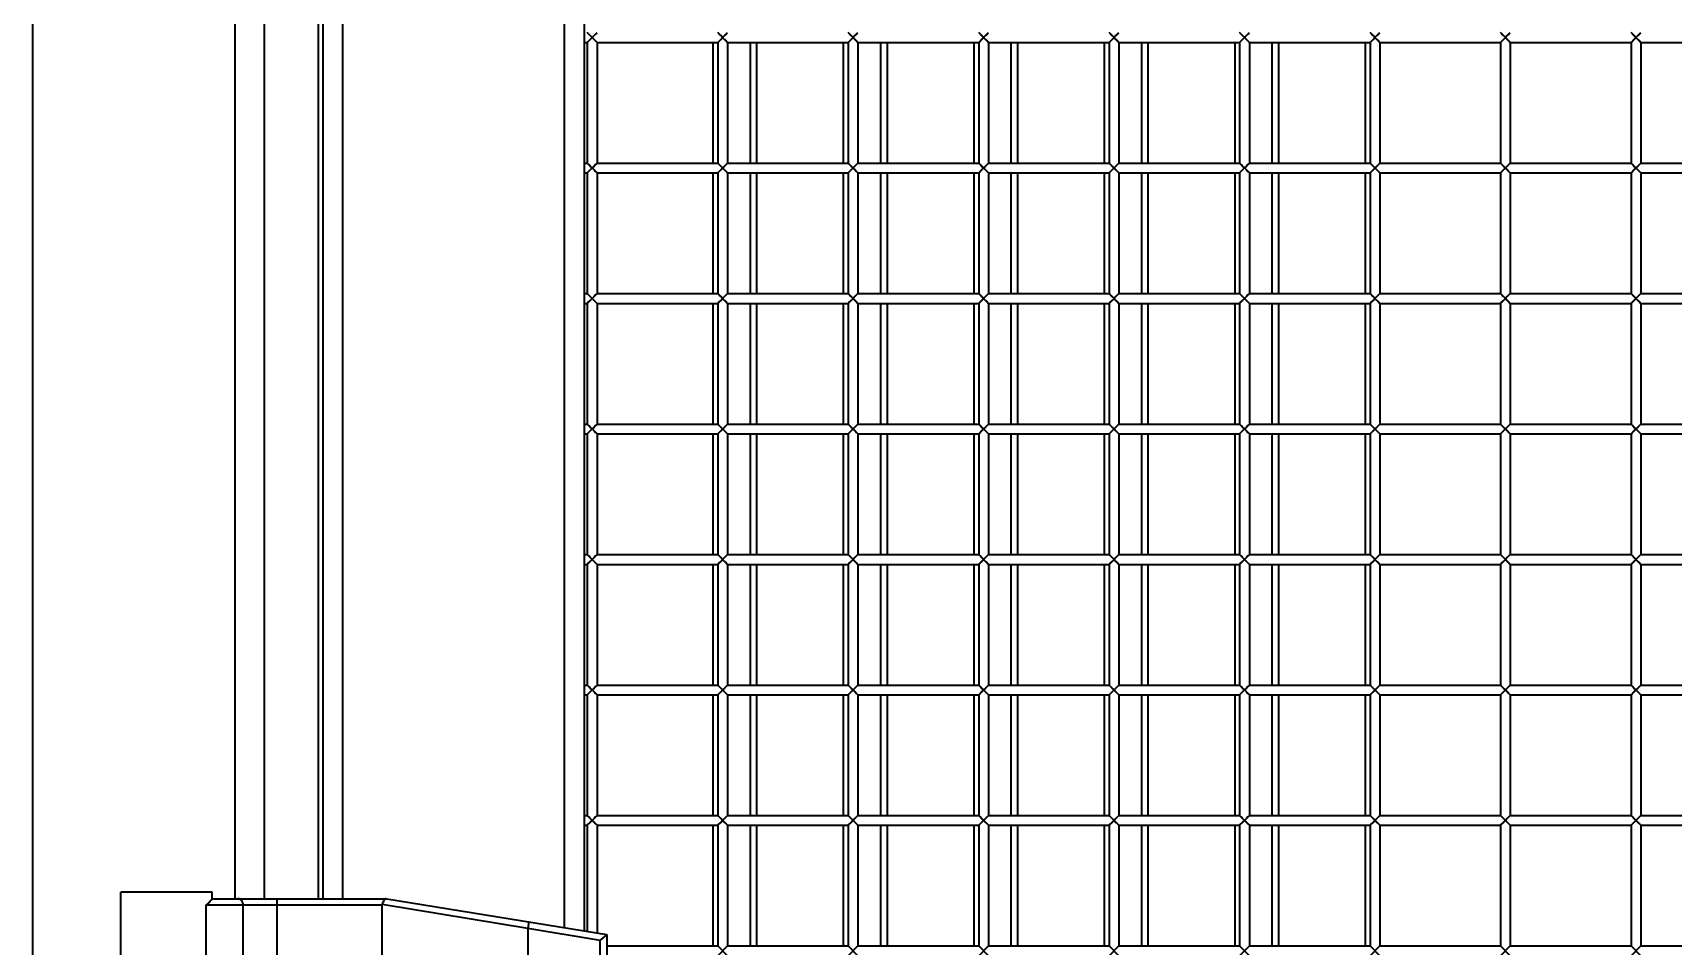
# Model space of a CAD drawing. Header units: millimetres. Extents: x 32496 to 166256, y 3504 to 23939.
# Drawn here: x 43211 to 43714, y 16836 to 17116 of the extents above; entities that cross this region are included whole.
import ezdxf

# ---------------------------------------------------------------- set-up
doc = ezdxf.new("R2010")
doc.units = ezdxf.units.MM
doc.layers.get('0').update_dxf_attribs({"lineweight": 35})

msp = doc.modelspace()

# ---------------------------------------------------------------- linework, layer by layer
at = {"linetype": 'Continuous'}
for p, q in [((43210.64, 15203.349), (43210.64, 17722.349)), ((43373.64, 16841.467), (43373.64, 17484.23)), ((43272.64, 16850.349), (43272.64, 17475.349)), ((43281.64, 16850.349), (43281.64, 17475.349)), ((43298.14, 17475.349), (43298.14, 16850.349)), ((43299.64, 16850.349), (43299.64, 17475.349)), ((43305.64, 17475.349), (43305.64, 16850.349)), ((43379.64, 17465.849), (43379.64, 16840.326)), ((43380.64, 17112.849), (43383.64, 17115.849)), ((43383.64, 17112.849), (43380.64, 17115.849)), ((43420.64, 17112.849), (43423.64, 17115.849)), ((43423.64, 17112.849), (43420.64, 17115.849)), ((43460.64, 17112.849), (43463.64, 17115.849)), ((43463.64, 17112.849), (43460.64, 17115.849)), ((43500.64, 17112.849), (43503.64, 17115.849)), ((43503.64, 17112.849), (43500.64, 17115.849)), ((43540.64, 17112.849), (43543.64, 17115.849)), ((43543.64, 17112.849), (43540.64, 17115.849)), ((43580.64, 17112.849), (43583.64, 17115.849)), ((43583.64, 17112.849), (43580.64, 17115.849)), ((43620.64, 17112.849), (43623.64, 17115.849)), ((43623.64, 17112.849), (43620.64, 17115.849)), ((43660.64, 17112.849), (43663.64, 17115.849)), ((43663.64, 17112.849), (43660.64, 17115.849)), ((43700.64, 17112.849), (43703.64, 17115.849)), ((43703.64, 17112.849), (43700.64, 17115.849)), ((43379.64, 17112.849), (43380.64, 17112.849)), ((43380.64, 17112.849), (43380.64, 17075.849)), ((43380.756, 17112.965), (43381.55, 17113.759)), ((43381.55, 17113.759), (43382.14, 17114.349)), ((43383.64, 17112.849), (43383.64, 17075.849)), ((43383.64, 17112.849), (43420.64, 17112.849)), ((43419.14, 17112.849), (43419.14, 17075.849)), ((43420.64, 17112.849), (43420.64, 17075.849)), ((43420.756, 17112.965), (43421.55, 17113.759)), ((43421.55, 17113.759), (43422.14, 17114.349)), ((43423.64, 17112.849), (43423.64, 17075.849)), ((43423.64, 17112.849), (43460.64, 17112.849)), ((43430.64, 17075.849), (43430.64, 17112.849)), ((43432.64, 17075.849), (43432.64, 17112.849)), ((43459.14, 17112.849), (43459.14, 17075.849)), ((43460.64, 17112.849), (43460.64, 17075.849)), ((43460.756, 17112.965), (43461.55, 17113.759)), ((43461.55, 17113.759), (43462.14, 17114.349)), ((43463.64, 17112.849), (43463.64, 17075.849)), ((43463.64, 17112.849), (43500.64, 17112.849)), ((43470.64, 17075.849), (43470.64, 17112.849)), ((43472.64, 17075.849), (43472.64, 17112.849)), ((43499.14, 17112.849), (43499.14, 17075.849)), ((43500.64, 17112.849), (43500.64, 17075.849)), ((43500.756, 17112.965), (43501.55, 17113.759)), ((43501.55, 17113.759), (43502.14, 17114.349)), ((43503.64, 17112.849), (43503.64, 17075.849)), ((43503.64, 17112.849), (43540.64, 17112.849)), ((43510.64, 17075.849), (43510.64, 17112.849)), ((43512.64, 17075.849), (43512.64, 17112.849)), ((43539.14, 17112.849), (43539.14, 17075.849)), ((43540.64, 17112.849), (43540.64, 17075.849)), ((43540.756, 17112.965), (43541.55, 17113.759)), ((43541.55, 17113.759), (43542.14, 17114.349)), ((43543.64, 17112.849), (43543.64, 17075.849)), ((43543.64, 17112.849), (43580.64, 17112.849)), ((43550.64, 17075.849), (43550.64, 17112.849)), ((43552.64, 17075.849), (43552.64, 17112.849)), ((43579.14, 17112.849), (43579.14, 17075.849)), ((43580.64, 17112.849), (43580.64, 17075.849)), ((43580.756, 17112.965), (43581.55, 17113.759)), ((43581.55, 17113.759), (43582.14, 17114.349)), ((43583.64, 17112.849), (43583.64, 17075.849)), ((43583.64, 17112.849), (43620.64, 17112.849)), ((43590.64, 17075.849), (43590.64, 17112.849)), ((43592.64, 17075.849), (43592.64, 17112.849)), ((43619.14, 17112.849), (43619.14, 17075.849)), ((43620.64, 17112.849), (43620.64, 17075.849)), ((43620.756, 17112.965), (43621.55, 17113.759)), ((43621.55, 17113.759), (43622.14, 17114.349)), ((43623.64, 17112.849), (43623.64, 17075.849)), ((43623.64, 17112.849), (43660.64, 17112.849)), ((43660.64, 17112.849), (43660.64, 17075.849)), ((43660.756, 17112.965), (43661.55, 17113.759)), ((43661.55, 17113.759), (43662.14, 17114.349)), ((43663.64, 17112.849), (43663.64, 17075.849)), ((43663.64, 17112.849), (43700.64, 17112.849)), ((43700.64, 17112.849), (43700.64, 17075.849)), ((43700.756, 17112.965), (43701.55, 17113.759)), ((43701.55, 17113.759), (43702.14, 17114.349)), ((43703.64, 17112.849), (43703.64, 17075.849)), ((43703.64, 17112.849), (43740.64, 17112.849)), ((43379.64, 17075.849), (43380.64, 17075.849)), ((43380.64, 17072.849), (43383.64, 17075.849)), ((43383.64, 17072.849), (43380.64, 17075.849)), ((43383.64, 17075.849), (43420.64, 17075.849)), ((43420.64, 17072.849), (43423.64, 17075.849)), ((43423.64, 17072.849), (43420.64, 17075.849)), ((43423.64, 17075.849), (43460.64, 17075.849)), ((43460.64, 17072.849), (43463.64, 17075.849)), ((43463.64, 17072.849), (43460.64, 17075.849)), ((43463.64, 17075.849), (43500.64, 17075.849)), ((43500.64, 17072.849), (43503.64, 17075.849)), ((43503.64, 17072.849), (43500.64, 17075.849)), ((43503.64, 17075.849), (43540.64, 17075.849)), ((43540.64, 17072.849), (43543.64, 17075.849)), ((43543.64, 17072.849), (43540.64, 17075.849)), ((43543.64, 17075.849), (43580.64, 17075.849)), ((43580.64, 17072.849), (43583.64, 17075.849)), ((43583.64, 17072.849), (43580.64, 17075.849)), ((43583.64, 17075.849), (43620.64, 17075.849)), ((43620.64, 17072.849), (43623.64, 17075.849)), ((43623.64, 17072.849), (43620.64, 17075.849)), ((43623.64, 17075.849), (43660.64, 17075.849)), ((43660.64, 17072.849), (43663.64, 17075.849)), ((43663.64, 17072.849), (43660.64, 17075.849)), ((43663.64, 17075.849), (43700.64, 17075.849)), ((43700.64, 17072.849), (43703.64, 17075.849)), ((43703.64, 17072.849), (43700.64, 17075.849)), ((43703.64, 17075.849), (43740.64, 17075.849)), ((43379.64, 17072.849), (43380.64, 17072.849)), ((43380.64, 17072.849), (43380.64, 17035.849)), ((43380.756, 17072.965), (43381.55, 17073.759)), ((43381.55, 17073.759), (43382.14, 17074.349)), ((43383.64, 17072.849), (43383.64, 17035.849)), ((43383.64, 17072.849), (43420.64, 17072.849)), ((43419.14, 17072.849), (43419.14, 17035.849)), ((43420.64, 17072.849), (43420.64, 17035.849)), ((43420.756, 17072.965), (43421.55, 17073.759)), ((43421.55, 17073.759), (43422.14, 17074.349)), ((43423.64, 17072.849), (43423.64, 17035.849)), ((43423.64, 17072.849), (43460.64, 17072.849)), ((43430.64, 17035.849), (43430.64, 17072.849)), ((43432.64, 17035.849), (43432.64, 17072.849)), ((43459.14, 17072.849), (43459.14, 17035.849)), ((43460.64, 17072.849), (43460.64, 17035.849)), ((43460.756, 17072.965), (43461.55, 17073.759)), ((43461.55, 17073.759), (43462.14, 17074.349)), ((43463.64, 17072.849), (43463.64, 17035.849)), ((43463.64, 17072.849), (43500.64, 17072.849)), ((43470.64, 17035.849), (43470.64, 17072.849)), ((43472.64, 17035.849), (43472.64, 17072.849)), ((43499.14, 17072.849), (43499.14, 17035.849)), ((43500.64, 17072.849), (43500.64, 17035.849)), ((43500.756, 17072.965), (43501.55, 17073.759)), ((43501.55, 17073.759), (43502.14, 17074.349)), ((43503.64, 17072.849), (43503.64, 17035.849)), ((43503.64, 17072.849), (43540.64, 17072.849)), ((43510.64, 17035.849), (43510.64, 17072.849)), ((43512.64, 17035.849), (43512.64, 17072.849)), ((43539.14, 17072.849), (43539.14, 17035.849)), ((43540.64, 17072.849), (43540.64, 17035.849)), ((43540.756, 17072.965), (43541.55, 17073.759)), ((43541.55, 17073.759), (43542.14, 17074.349)), ((43543.64, 17072.849), (43543.64, 17035.849)), ((43543.64, 17072.849), (43580.64, 17072.849)), ((43550.64, 17035.849), (43550.64, 17072.849)), ((43552.64, 17035.849), (43552.64, 17072.849)), ((43579.14, 17072.849), (43579.14, 17035.849)), ((43580.64, 17072.849), (43580.64, 17035.849)), ((43580.756, 17072.965), (43581.55, 17073.759)), ((43581.55, 17073.759), (43582.14, 17074.349)), ((43583.64, 17072.849), (43583.64, 17035.849)), ((43583.64, 17072.849), (43620.64, 17072.849)), ((43590.64, 17035.849), (43590.64, 17072.849)), ((43592.64, 17035.849), (43592.64, 17072.849)), ((43619.14, 17072.849), (43619.14, 17035.849)), ((43620.64, 17072.849), (43620.64, 17035.849)), ((43620.756, 17072.965), (43621.55, 17073.759)), ((43621.55, 17073.759), (43622.14, 17074.349)), ((43623.64, 17072.849), (43623.64, 17035.849)), ((43623.64, 17072.849), (43660.64, 17072.849)), ((43660.64, 17072.849), (43660.64, 17035.849)), ((43660.756, 17072.965), (43661.55, 17073.759)), ((43661.55, 17073.759), (43662.14, 17074.349)), ((43663.64, 17072.849), (43663.64, 17035.849)), ((43663.64, 17072.849), (43700.64, 17072.849)), ((43700.64, 17072.849), (43700.64, 17035.849)), ((43700.756, 17072.965), (43701.55, 17073.759)), ((43701.55, 17073.759), (43702.14, 17074.349)), ((43703.64, 17072.849), (43703.64, 17035.849)), ((43703.64, 17072.849), (43740.64, 17072.849)), ((43379.64, 17035.849), (43380.64, 17035.849)), ((43380.64, 17032.849), (43383.64, 17035.849)), ((43383.64, 17032.849), (43380.64, 17035.849)), ((43383.64, 17035.849), (43420.64, 17035.849)), ((43420.64, 17032.849), (43423.64, 17035.849)), ((43423.64, 17032.849), (43420.64, 17035.849)), ((43423.64, 17035.849), (43460.64, 17035.849)), ((43460.64, 17032.849), (43463.64, 17035.849)), ((43463.64, 17032.849), (43460.64, 17035.849)), ((43463.64, 17035.849), (43500.64, 17035.849)), ((43500.64, 17032.849), (43503.64, 17035.849)), ((43503.64, 17032.849), (43500.64, 17035.849)), ((43503.64, 17035.849), (43540.64, 17035.849)), ((43540.64, 17032.849), (43543.64, 17035.849)), ((43543.64, 17032.849), (43540.64, 17035.849)), ((43543.64, 17035.849), (43580.64, 17035.849)), ((43580.64, 17032.849), (43583.64, 17035.849)), ((43583.64, 17032.849), (43580.64, 17035.849)), ((43583.64, 17035.849), (43620.64, 17035.849)), ((43620.64, 17032.849), (43623.64, 17035.849)), ((43623.64, 17032.849), (43620.64, 17035.849)), ((43623.64, 17035.849), (43660.64, 17035.849)), ((43660.64, 17032.849), (43663.64, 17035.849)), ((43663.64, 17032.849), (43660.64, 17035.849)), ((43663.64, 17035.849), (43700.64, 17035.849)), ((43700.64, 17032.849), (43703.64, 17035.849)), ((43703.64, 17032.849), (43700.64, 17035.849)), ((43703.64, 17035.849), (43740.64, 17035.849)), ((43379.64, 17032.849), (43380.64, 17032.849)), ((43380.64, 17032.849), (43380.64, 16995.849)), ((43380.756, 17032.965), (43381.55, 17033.759)), ((43381.55, 17033.759), (43382.14, 17034.349)), ((43383.64, 17032.849), (43383.64, 16995.849)), ((43383.64, 17032.849), (43420.64, 17032.849)), ((43419.14, 17032.849), (43419.14, 16995.849)), ((43420.64, 17032.849), (43420.64, 16995.849)), ((43420.756, 17032.965), (43421.55, 17033.759)), ((43421.55, 17033.759), (43422.14, 17034.349)), ((43423.64, 17032.849), (43423.64, 16995.849)), ((43423.64, 17032.849), (43460.64, 17032.849)), ((43430.64, 16995.849), (43430.64, 17032.849)), ((43432.64, 16995.849), (43432.64, 17032.849)), ((43459.14, 17032.849), (43459.14, 16995.849)), ((43460.64, 17032.849), (43460.64, 16995.849)), ((43460.756, 17032.965), (43461.55, 17033.759)), ((43461.55, 17033.759), (43462.14, 17034.349)), ((43463.64, 17032.849), (43463.64, 16995.849)), ((43463.64, 17032.849), (43500.64, 17032.849)), ((43470.64, 16995.849), (43470.64, 17032.849)), ((43472.64, 16995.849), (43472.64, 17032.849)), ((43499.14, 17032.849), (43499.14, 16995.849)), ((43500.64, 17032.849), (43500.64, 16995.849)), ((43500.756, 17032.965), (43501.55, 17033.759)), ((43501.55, 17033.759), (43502.14, 17034.349)), ((43503.64, 17032.849), (43503.64, 16995.849)), ((43503.64, 17032.849), (43540.64, 17032.849)), ((43510.64, 16995.849), (43510.64, 17032.849)), ((43512.64, 16995.849), (43512.64, 17032.849)), ((43539.14, 17032.849), (43539.14, 16995.849)), ((43540.64, 17032.849), (43540.64, 16995.849)), ((43540.756, 17032.965), (43541.55, 17033.759)), ((43541.55, 17033.759), (43542.14, 17034.349)), ((43543.64, 17032.849), (43543.64, 16995.849)), ((43543.64, 17032.849), (43580.64, 17032.849)), ((43550.64, 16995.849), (43550.64, 17032.849)), ((43552.64, 16995.849), (43552.64, 17032.849)), ((43579.14, 17032.849), (43579.14, 16995.849)), ((43580.64, 17032.849), (43580.64, 16995.849)), ((43580.756, 17032.965), (43581.55, 17033.759)), ((43581.55, 17033.759), (43582.14, 17034.349)), ((43583.64, 17032.849), (43583.64, 16995.849)), ((43583.64, 17032.849), (43620.64, 17032.849)), ((43590.64, 16995.849), (43590.64, 17032.849)), ((43592.64, 16995.849), (43592.64, 17032.849)), ((43619.14, 17032.849), (43619.14, 16995.849)), ((43620.64, 17032.849), (43620.64, 16995.849)), ((43620.756, 17032.965), (43621.55, 17033.759)), ((43621.55, 17033.759), (43622.14, 17034.349)), ((43623.64, 17032.849), (43623.64, 16995.849)), ((43623.64, 17032.849), (43660.64, 17032.849)), ((43660.64, 17032.849), (43660.64, 16995.849)), ((43660.756, 17032.965), (43661.55, 17033.759)), ((43661.55, 17033.759), (43662.14, 17034.349)), ((43663.64, 17032.849), (43663.64, 16995.849)), ((43663.64, 17032.849), (43700.64, 17032.849)), ((43700.64, 17032.849), (43700.64, 16995.849)), ((43700.756, 17032.965), (43701.55, 17033.759)), ((43701.55, 17033.759), (43702.14, 17034.349)), ((43703.64, 17032.849), (43703.64, 16995.849)), ((43703.64, 17032.849), (43740.64, 17032.849)), ((43379.64, 16995.849), (43380.64, 16995.849)), ((43380.64, 16992.849), (43383.64, 16995.849)), ((43383.64, 16992.849), (43380.64, 16995.849)), ((43381.55, 16993.759), (43382.14, 16994.349)), ((43383.64, 16995.849), (43420.64, 16995.849)), ((43420.64, 16992.849), (43423.64, 16995.849)), ((43423.64, 16992.849), (43420.64, 16995.849)), ((43421.55, 16993.759), (43422.14, 16994.349)), ((43423.64, 16995.849), (43460.64, 16995.849)), ((43460.64, 16992.849), (43463.64, 16995.849)), ((43463.64, 16992.849), (43460.64, 16995.849)), ((43461.55, 16993.759), (43462.14, 16994.349)), ((43463.64, 16995.849), (43500.64, 16995.849)), ((43500.64, 16992.849), (43503.64, 16995.849)), ((43503.64, 16992.849), (43500.64, 16995.849)), ((43501.55, 16993.759), (43502.14, 16994.349)), ((43503.64, 16995.849), (43540.64, 16995.849)), ((43540.64, 16992.849), (43543.64, 16995.849)), ((43543.64, 16992.849), (43540.64, 16995.849)), ((43541.55, 16993.759), (43542.14, 16994.349)), ((43543.64, 16995.849), (43580.64, 16995.849)), ((43580.64, 16992.849), (43583.64, 16995.849)), ((43583.64, 16992.849), (43580.64, 16995.849)), ((43581.55, 16993.759), (43582.14, 16994.349)), ((43583.64, 16995.849), (43620.64, 16995.849)), ((43620.64, 16992.849), (43623.64, 16995.849)), ((43623.64, 16992.849), (43620.64, 16995.849)), ((43621.55, 16993.759), (43622.14, 16994.349)), ((43623.64, 16995.849), (43660.64, 16995.849)), ((43660.64, 16992.849), (43663.64, 16995.849)), ((43663.64, 16992.849), (43660.64, 16995.849)), ((43661.55, 16993.759), (43662.14, 16994.349)), ((43663.64, 16995.849), (43700.64, 16995.849)), ((43700.64, 16992.849), (43703.64, 16995.849)), ((43703.64, 16992.849), (43700.64, 16995.849)), ((43701.55, 16993.759), (43702.14, 16994.349)), ((43703.64, 16995.849), (43740.64, 16995.849)), ((43379.64, 16992.849), (43380.64, 16992.849)), ((43380.64, 16992.849), (43380.64, 16955.849)), ((43380.756, 16992.965), (43381.55, 16993.759)), ((43383.64, 16992.849), (43383.64, 16955.849)), ((43383.64, 16992.849), (43420.64, 16992.849)), ((43419.14, 16992.849), (43419.14, 16955.849)), ((43420.64, 16992.849), (43420.64, 16955.849)), ((43420.756, 16992.965), (43421.55, 16993.759)), ((43423.64, 16992.849), (43423.64, 16955.849)), ((43423.64, 16992.849), (43460.64, 16992.849)), ((43430.64, 16955.849), (43430.64, 16992.849)), ((43432.64, 16955.849), (43432.64, 16992.849)), ((43459.14, 16992.849), (43459.14, 16955.849)), ((43460.64, 16992.849), (43460.64, 16955.849)), ((43460.756, 16992.965), (43461.55, 16993.759)), ((43463.64, 16992.849), (43463.64, 16955.849)), ((43463.64, 16992.849), (43500.64, 16992.849)), ((43470.64, 16955.849), (43470.64, 16992.849)), ((43472.64, 16955.849), (43472.64, 16992.849)), ((43499.14, 16992.849), (43499.14, 16955.849)), ((43500.64, 16992.849), (43500.64, 16955.849)), ((43500.756, 16992.965), (43501.55, 16993.759)), ((43503.64, 16992.849), (43503.64, 16955.849)), ((43503.64, 16992.849), (43540.64, 16992.849)), ((43510.64, 16955.849), (43510.64, 16992.849)), ((43512.64, 16955.849), (43512.64, 16992.849)), ((43539.14, 16992.849), (43539.14, 16955.849)), ((43540.64, 16992.849), (43540.64, 16955.849)), ((43540.756, 16992.965), (43541.55, 16993.759)), ((43543.64, 16992.849), (43543.64, 16955.849)), ((43543.64, 16992.849), (43580.64, 16992.849)), ((43550.64, 16955.849), (43550.64, 16992.849)), ((43552.64, 16955.849), (43552.64, 16992.849)), ((43579.14, 16992.849), (43579.14, 16955.849)), ((43580.64, 16992.849), (43580.64, 16955.849)), ((43580.756, 16992.965), (43581.55, 16993.759)), ((43583.64, 16992.849), (43583.64, 16955.849)), ((43583.64, 16992.849), (43620.64, 16992.849)), ((43590.64, 16955.849), (43590.64, 16992.849)), ((43592.64, 16955.849), (43592.64, 16992.849)), ((43619.14, 16992.849), (43619.14, 16955.849)), ((43620.64, 16992.849), (43620.64, 16955.849)), ((43620.756, 16992.965), (43621.55, 16993.759)), ((43623.64, 16992.849), (43623.64, 16955.849)), ((43623.64, 16992.849), (43660.64, 16992.849)), ((43660.64, 16992.849), (43660.64, 16955.849)), ((43660.756, 16992.965), (43661.55, 16993.759)), ((43663.64, 16992.849), (43663.64, 16955.849)), ((43663.64, 16992.849), (43700.64, 16992.849)), ((43700.64, 16992.849), (43700.64, 16955.849)), ((43700.756, 16992.965), (43701.55, 16993.759)), ((43703.64, 16992.849), (43703.64, 16955.849)), ((43703.64, 16992.849), (43740.64, 16992.849)), ((43379.64, 16955.849), (43380.64, 16955.849)), ((43380.64, 16952.849), (43383.64, 16955.849)), ((43383.64, 16952.849), (43380.64, 16955.849)), ((43381.55, 16953.759), (43382.14, 16954.349)), ((43383.64, 16955.849), (43420.64, 16955.849)), ((43420.64, 16952.849), (43423.64, 16955.849)), ((43423.64, 16952.849), (43420.64, 16955.849)), ((43421.55, 16953.759), (43422.14, 16954.349)), ((43423.64, 16955.849), (43460.64, 16955.849)), ((43460.64, 16952.849), (43463.64, 16955.849)), ((43463.64, 16952.849), (43460.64, 16955.849)), ((43461.55, 16953.759), (43462.14, 16954.349)), ((43463.64, 16955.849), (43500.64, 16955.849)), ((43500.64, 16952.849), (43503.64, 16955.849)), ((43503.64, 16952.849), (43500.64, 16955.849)), ((43501.55, 16953.759), (43502.14, 16954.349)), ((43503.64, 16955.849), (43540.64, 16955.849)), ((43540.64, 16952.849), (43543.64, 16955.849)), ((43543.64, 16952.849), (43540.64, 16955.849)), ((43541.55, 16953.759), (43542.14, 16954.349)), ((43543.64, 16955.849), (43580.64, 16955.849)), ((43580.64, 16952.849), (43583.64, 16955.849)), ((43583.64, 16952.849), (43580.64, 16955.849)), ((43581.55, 16953.759), (43582.14, 16954.349)), ((43583.64, 16955.849), (43620.64, 16955.849)), ((43620.64, 16952.849), (43623.64, 16955.849)), ((43623.64, 16952.849), (43620.64, 16955.849)), ((43621.55, 16953.759), (43622.14, 16954.349)), ((43623.64, 16955.849), (43660.64, 16955.849)), ((43660.64, 16952.849), (43663.64, 16955.849)), ((43663.64, 16952.849), (43660.64, 16955.849)), ((43661.55, 16953.759), (43662.14, 16954.349)), ((43663.64, 16955.849), (43700.64, 16955.849)), ((43700.64, 16952.849), (43703.64, 16955.849)), ((43703.64, 16952.849), (43700.64, 16955.849)), ((43701.55, 16953.759), (43702.14, 16954.349)), ((43703.64, 16955.849), (43740.64, 16955.849)), ((43379.64, 16952.849), (43380.64, 16952.849)), ((43380.64, 16952.849), (43380.64, 16915.849)), ((43380.756, 16952.965), (43381.55, 16953.759)), ((43383.64, 16952.849), (43383.64, 16915.849)), ((43383.64, 16952.849), (43420.64, 16952.849)), ((43419.14, 16952.849), (43419.14, 16915.849)), ((43420.64, 16952.849), (43420.64, 16915.849)), ((43420.756, 16952.965), (43421.55, 16953.759)), ((43423.64, 16952.849), (43423.64, 16915.849)), ((43423.64, 16952.849), (43460.64, 16952.849)), ((43430.64, 16915.849), (43430.64, 16952.849)), ((43432.64, 16915.849), (43432.64, 16952.849)), ((43459.14, 16952.849), (43459.14, 16915.849)), ((43460.64, 16952.849), (43460.64, 16915.849)), ((43460.756, 16952.965), (43461.55, 16953.759)), ((43463.64, 16952.849), (43463.64, 16915.849)), ((43463.64, 16952.849), (43500.64, 16952.849)), ((43470.64, 16915.849), (43470.64, 16952.849)), ((43472.64, 16915.849), (43472.64, 16952.849)), ((43499.14, 16952.849), (43499.14, 16915.849)), ((43500.64, 16952.849), (43500.64, 16915.849)), ((43500.756, 16952.965), (43501.55, 16953.759)), ((43503.64, 16952.849), (43503.64, 16915.849)), ((43503.64, 16952.849), (43540.64, 16952.849)), ((43510.64, 16915.849), (43510.64, 16952.849)), ((43512.64, 16915.849), (43512.64, 16952.849)), ((43539.14, 16952.849), (43539.14, 16915.849)), ((43540.64, 16952.849), (43540.64, 16915.849)), ((43540.756, 16952.965), (43541.55, 16953.759)), ((43543.64, 16952.849), (43543.64, 16915.849)), ((43543.64, 16952.849), (43580.64, 16952.849)), ((43550.64, 16915.849), (43550.64, 16952.849)), ((43552.64, 16915.849), (43552.64, 16952.849)), ((43579.14, 16952.849), (43579.14, 16915.849)), ((43580.64, 16952.849), (43580.64, 16915.849)), ((43580.756, 16952.965), (43581.55, 16953.759)), ((43583.64, 16952.849), (43583.64, 16915.849)), ((43583.64, 16952.849), (43620.64, 16952.849)), ((43590.64, 16915.849), (43590.64, 16952.849)), ((43592.64, 16915.849), (43592.64, 16952.849)), ((43619.14, 16952.849), (43619.14, 16915.849)), ((43620.64, 16952.849), (43620.64, 16915.849)), ((43620.756, 16952.965), (43621.55, 16953.759)), ((43623.64, 16952.849), (43623.64, 16915.849)), ((43623.64, 16952.849), (43660.64, 16952.849)), ((43660.64, 16952.849), (43660.64, 16915.849)), ((43660.756, 16952.965), (43661.55, 16953.759)), ((43663.64, 16952.849), (43663.64, 16915.849)), ((43663.64, 16952.849), (43700.64, 16952.849)), ((43700.64, 16952.849), (43700.64, 16915.849)), ((43700.756, 16952.965), (43701.55, 16953.759)), ((43703.64, 16952.849), (43703.64, 16915.849)), ((43703.64, 16952.849), (43740.64, 16952.849)), ((43379.64, 16915.849), (43380.64, 16915.849)), ((43380.64, 16912.849), (43383.64, 16915.849)), ((43383.64, 16912.849), (43380.64, 16915.849)), ((43380.756, 16912.965), (43381.55, 16913.759)), ((43381.55, 16913.759), (43382.14, 16914.349)), ((43383.64, 16915.849), (43420.64, 16915.849)), ((43420.64, 16912.849), (43423.64, 16915.849)), ((43423.64, 16912.849), (43420.64, 16915.849)), ((43420.756, 16912.965), (43421.55, 16913.759)), ((43421.55, 16913.759), (43422.14, 16914.349)), ((43423.64, 16915.849), (43460.64, 16915.849)), ((43460.64, 16912.849), (43463.64, 16915.849)), ((43463.64, 16912.849), (43460.64, 16915.849)), ((43460.756, 16912.965), (43461.55, 16913.759)), ((43461.55, 16913.759), (43462.14, 16914.349)), ((43463.64, 16915.849), (43500.64, 16915.849)), ((43500.64, 16912.849), (43503.64, 16915.849)), ((43503.64, 16912.849), (43500.64, 16915.849)), ((43500.756, 16912.965), (43501.55, 16913.759)), ((43501.55, 16913.759), (43502.14, 16914.349)), ((43503.64, 16915.849), (43540.64, 16915.849)), ((43540.64, 16912.849), (43543.64, 16915.849)), ((43543.64, 16912.849), (43540.64, 16915.849)), ((43540.756, 16912.965), (43541.55, 16913.759)), ((43541.55, 16913.759), (43542.14, 16914.349)), ((43543.64, 16915.849), (43580.64, 16915.849)), ((43580.64, 16912.849), (43583.64, 16915.849)), ((43583.64, 16912.849), (43580.64, 16915.849)), ((43580.756, 16912.965), (43581.55, 16913.759)), ((43581.55, 16913.759), (43582.14, 16914.349)), ((43583.64, 16915.849), (43620.64, 16915.849)), ((43620.64, 16912.849), (43623.64, 16915.849)), ((43623.64, 16912.849), (43620.64, 16915.849)), ((43620.756, 16912.965), (43621.55, 16913.759)), ((43621.55, 16913.759), (43622.14, 16914.349)), ((43623.64, 16915.849), (43660.64, 16915.849)), ((43660.64, 16912.849), (43663.64, 16915.849)), ((43663.64, 16912.849), (43660.64, 16915.849)), ((43660.756, 16912.965), (43661.55, 16913.759)), ((43661.55, 16913.759), (43662.14, 16914.349)), ((43663.64, 16915.849), (43700.64, 16915.849)), ((43700.64, 16912.849), (43703.64, 16915.849)), ((43703.64, 16912.849), (43700.64, 16915.849)), ((43700.756, 16912.965), (43701.55, 16913.759)), ((43701.55, 16913.759), (43702.14, 16914.349)), ((43703.64, 16915.849), (43740.64, 16915.849)), ((43379.64, 16912.849), (43380.64, 16912.849)), ((43380.64, 16912.849), (43380.64, 16875.849)), ((43383.64, 16912.849), (43383.64, 16875.849)), ((43383.64, 16912.849), (43420.64, 16912.849)), ((43419.14, 16912.849), (43419.14, 16875.849)), ((43420.64, 16912.849), (43420.64, 16875.849)), ((43423.64, 16912.849), (43423.64, 16875.849)), ((43423.64, 16912.849), (43460.64, 16912.849)), ((43430.64, 16875.849), (43430.64, 16912.849)), ((43432.64, 16875.849), (43432.64, 16912.849)), ((43459.14, 16912.849), (43459.14, 16875.849)), ((43460.64, 16912.849), (43460.64, 16875.849)), ((43463.64, 16912.849), (43463.64, 16875.849)), ((43463.64, 16912.849), (43500.64, 16912.849)), ((43470.64, 16875.849), (43470.64, 16912.849)), ((43472.64, 16875.849), (43472.64, 16912.849)), ((43499.14, 16912.849), (43499.14, 16875.849)), ((43500.64, 16912.849), (43500.64, 16875.849)), ((43503.64, 16912.849), (43503.64, 16875.849)), ((43503.64, 16912.849), (43540.64, 16912.849)), ((43510.64, 16875.849), (43510.64, 16912.849)), ((43512.64, 16875.849), (43512.64, 16912.849)), ((43539.14, 16912.849), (43539.14, 16875.849)), ((43540.64, 16912.849), (43540.64, 16875.849)), ((43543.64, 16912.849), (43543.64, 16875.849)), ((43543.64, 16912.849), (43580.64, 16912.849)), ((43550.64, 16875.849), (43550.64, 16912.849)), ((43552.64, 16875.849), (43552.64, 16912.849)), ((43579.14, 16912.849), (43579.14, 16875.849)), ((43580.64, 16912.849), (43580.64, 16875.849)), ((43583.64, 16912.849), (43583.64, 16875.849)), ((43583.64, 16912.849), (43620.64, 16912.849)), ((43590.64, 16875.849), (43590.64, 16912.849)), ((43592.64, 16875.849), (43592.64, 16912.849)), ((43619.14, 16912.849), (43619.14, 16875.849)), ((43620.64, 16912.849), (43620.64, 16875.849)), ((43623.64, 16912.849), (43623.64, 16875.849)), ((43623.64, 16912.849), (43660.64, 16912.849)), ((43660.64, 16912.849), (43660.64, 16875.849)), ((43663.64, 16912.849), (43663.64, 16875.849)), ((43663.64, 16912.849), (43700.64, 16912.849)), ((43700.64, 16912.849), (43700.64, 16875.849)), ((43703.64, 16912.849), (43703.64, 16875.849)), ((43703.64, 16912.849), (43740.64, 16912.849)), ((43379.64, 16875.849), (43380.64, 16875.849)), ((43380.64, 16872.849), (43383.64, 16875.849)), ((43383.64, 16872.849), (43380.64, 16875.849)), ((43380.756, 16872.965), (43381.55, 16873.759)), ((43381.55, 16873.759), (43382.14, 16874.349)), ((43383.64, 16875.849), (43420.64, 16875.849)), ((43420.64, 16872.849), (43423.64, 16875.849)), ((43423.64, 16872.849), (43420.64, 16875.849)), ((43420.756, 16872.965), (43421.55, 16873.759)), ((43421.55, 16873.759), (43422.14, 16874.349)), ((43423.64, 16875.849), (43460.64, 16875.849)), ((43460.64, 16872.849), (43463.64, 16875.849)), ((43463.64, 16872.849), (43460.64, 16875.849)), ((43460.756, 16872.965), (43461.55, 16873.759)), ((43461.55, 16873.759), (43462.14, 16874.349)), ((43463.64, 16875.849), (43500.64, 16875.849)), ((43500.64, 16872.849), (43503.64, 16875.849)), ((43503.64, 16872.849), (43500.64, 16875.849)), ((43500.756, 16872.965), (43501.55, 16873.759)), ((43501.55, 16873.759), (43502.14, 16874.349)), ((43503.64, 16875.849), (43540.64, 16875.849)), ((43540.64, 16872.849), (43543.64, 16875.849)), ((43543.64, 16872.849), (43540.64, 16875.849)), ((43540.756, 16872.965), (43541.55, 16873.759)), ((43541.55, 16873.759), (43542.14, 16874.349)), ((43543.64, 16875.849), (43580.64, 16875.849)), ((43580.64, 16872.849), (43583.64, 16875.849)), ((43583.64, 16872.849), (43580.64, 16875.849)), ((43580.756, 16872.965), (43581.55, 16873.759)), ((43581.55, 16873.759), (43582.14, 16874.349)), ((43583.64, 16875.849), (43620.64, 16875.849)), ((43620.64, 16872.849), (43623.64, 16875.849)), ((43623.64, 16872.849), (43620.64, 16875.849)), ((43620.756, 16872.965), (43621.55, 16873.759)), ((43621.55, 16873.759), (43622.14, 16874.349)), ((43623.64, 16875.849), (43660.64, 16875.849)), ((43660.64, 16872.849), (43663.64, 16875.849)), ((43663.64, 16872.849), (43660.64, 16875.849)), ((43660.756, 16872.965), (43661.55, 16873.759)), ((43661.55, 16873.759), (43662.14, 16874.349)), ((43663.64, 16875.849), (43700.64, 16875.849)), ((43700.64, 16872.849), (43703.64, 16875.849)), ((43703.64, 16872.849), (43700.64, 16875.849)), ((43700.756, 16872.965), (43701.55, 16873.759)), ((43701.55, 16873.759), (43702.14, 16874.349)), ((43703.64, 16875.849), (43740.64, 16875.849)), ((43379.64, 16872.849), (43380.64, 16872.849)), ((43380.64, 16872.849), (43380.64, 16840.326)), ((43383.64, 16872.849), (43383.64, 16839.838)), ((43383.64, 16872.849), (43420.64, 16872.849)), ((43419.14, 16872.849), (43419.14, 16835.849)), ((43420.64, 16872.849), (43420.64, 16835.849)), ((43423.64, 16872.849), (43423.64, 16835.849)), ((43423.64, 16872.849), (43460.64, 16872.849)), ((43430.64, 16835.849), (43430.64, 16872.849)), ((43432.64, 16835.849), (43432.64, 16872.849)), ((43459.14, 16872.849), (43459.14, 16835.849)), ((43460.64, 16872.849), (43460.64, 16835.849)), ((43463.64, 16872.849), (43463.64, 16835.849)), ((43463.64, 16872.849), (43500.64, 16872.849)), ((43470.64, 16835.849), (43470.64, 16872.849)), ((43472.64, 16835.849), (43472.64, 16872.849)), ((43499.14, 16872.849), (43499.14, 16835.849)), ((43500.64, 16872.849), (43500.64, 16835.849)), ((43503.64, 16872.849), (43503.64, 16835.849)), ((43503.64, 16872.849), (43540.64, 16872.849)), ((43510.64, 16835.849), (43510.64, 16872.849)), ((43512.64, 16835.849), (43512.64, 16872.849)), ((43539.14, 16872.849), (43539.14, 16835.849)), ((43540.64, 16872.849), (43540.64, 16835.849)), ((43543.64, 16872.849), (43543.64, 16835.849)), ((43543.64, 16872.849), (43580.64, 16872.849)), ((43550.64, 16835.849), (43550.64, 16872.849)), ((43552.64, 16835.849), (43552.64, 16872.849)), ((43579.14, 16872.849), (43579.14, 16835.849)), ((43580.64, 16872.849), (43580.64, 16835.849)), ((43583.64, 16872.849), (43583.64, 16835.849)), ((43583.64, 16872.849), (43620.64, 16872.849)), ((43590.64, 16835.849), (43590.64, 16872.849)), ((43592.64, 16835.849), (43592.64, 16872.849)), ((43619.14, 16872.849), (43619.14, 16835.849)), ((43620.64, 16872.849), (43620.64, 16835.849)), ((43623.64, 16872.849), (43623.64, 16835.849)), ((43623.64, 16872.849), (43660.64, 16872.849)), ((43660.64, 16872.849), (43660.64, 16835.849)), ((43663.64, 16872.849), (43663.64, 16835.849)), ((43663.64, 16872.849), (43700.64, 16872.849)), ((43700.64, 16872.849), (43700.64, 16835.849)), ((43703.64, 16872.849), (43703.64, 16835.849)), ((43703.64, 16872.849), (43740.64, 16872.849)), ((43237.64, 16773.349), (43237.64, 16852.349)), ((43265.64, 16852.349), (43237.64, 16852.349)), ((43263.671, 16848.349), (43263.671, 16777.349)), ((43317.64, 16848.349), (43263.671, 16848.349)), ((43265.64, 16850.348), (43265.64, 16852.349)), ((43265.64, 16850.349), (43319.14, 16850.349)), ((43275.151, 16777.349), (43275.151, 16848.349)), ((43285.463, 16850.349), (43285.463, 16775.349)), ((43317.64, 16848.349), (43317.64, 16777.349)), ((43317.721, 16848.631), (43362.446, 16841.343)), ((43319.14, 16850.349), (43386.64, 16839.349)), ((43362.44, 16841.266), (43362.44, 16784.431)), ((43362.44, 16841.266), (43384.64, 16837.648)), ((43386.64, 16839.349), (43384.64, 16837.648)), ((43386.64, 16839.349), (43386.64, 16786.349)), ((43384.64, 16788.049), (43384.64, 16837.648)), ((43386.64, 16835.849), (43420.64, 16835.849)), ((43420.64, 16832.849), (43423.64, 16835.849)), ((43423.64, 16832.849), (43420.64, 16835.849)), ((43423.64, 16835.849), (43460.64, 16835.849)), ((43460.64, 16832.849), (43463.64, 16835.849)), ((43463.64, 16832.849), (43460.64, 16835.849)), ((43463.64, 16835.849), (43500.64, 16835.849)), ((43500.64, 16832.849), (43503.64, 16835.849)), ((43503.64, 16832.849), (43500.64, 16835.849)), ((43503.64, 16835.849), (43540.64, 16835.849)), ((43540.64, 16832.849), (43543.64, 16835.849)), ((43543.64, 16832.849), (43540.64, 16835.849)), ((43543.64, 16835.849), (43580.64, 16835.849)), ((43580.64, 16832.849), (43583.64, 16835.849)), ((43583.64, 16832.849), (43580.64, 16835.849)), ((43583.64, 16835.849), (43620.64, 16835.849)), ((43620.64, 16832.849), (43623.64, 16835.849)), ((43623.64, 16832.849), (43620.64, 16835.849)), ((43623.64, 16835.849), (43660.64, 16835.849)), ((43660.64, 16832.849), (43663.64, 16835.849)), ((43663.64, 16832.849), (43660.64, 16835.849)), ((43663.64, 16835.849), (43700.64, 16835.849)), ((43700.64, 16832.849), (43703.64, 16835.849)), ((43703.64, 16832.849), (43700.64, 16835.849)), ((43703.64, 16835.849), (43740.64, 16835.849))]:
    msp.add_line(p, q, dxfattribs=at)
for points in [[(43382.14, 17114.349), (43381.553, 17114.936), (43381.077, 17115.411)], [(43383.524, 17115.733), (43383.209, 17115.418), (43382.72, 17114.928), (43382.14, 17114.349)], [(43422.14, 17114.349), (43421.553, 17114.936), (43421.077, 17115.411)], [(43423.524, 17115.733), (43423.209, 17115.418), (43422.72, 17114.929), (43422.14, 17114.349)], [(43462.14, 17114.349), (43461.553, 17114.936), (43461.077, 17115.411)], [(43463.524, 17115.733), (43463.209, 17115.418), (43462.72, 17114.929), (43462.14, 17114.349)], [(43502.14, 17114.349), (43501.553, 17114.936), (43501.077, 17115.411)], [(43503.524, 17115.733), (43503.209, 17115.418), (43502.72, 17114.929), (43502.14, 17114.349)], [(43542.14, 17114.349), (43541.553, 17114.936), (43541.077, 17115.411)], [(43543.524, 17115.733), (43543.209, 17115.418), (43542.72, 17114.929), (43542.14, 17114.349)], [(43582.14, 17114.349), (43581.553, 17114.936), (43581.077, 17115.411)], [(43583.524, 17115.733), (43583.209, 17115.418), (43582.72, 17114.929), (43582.14, 17114.349)], [(43622.14, 17114.349), (43621.553, 17114.936), (43621.077, 17115.411)], [(43623.524, 17115.733), (43623.209, 17115.418), (43622.72, 17114.929), (43622.14, 17114.349)], [(43662.14, 17114.349), (43661.553, 17114.936), (43661.077, 17115.411)], [(43663.524, 17115.733), (43663.209, 17115.418), (43662.72, 17114.929), (43662.14, 17114.349)], [(43702.14, 17114.349), (43701.553, 17114.936), (43701.077, 17115.411)], [(43703.524, 17115.733), (43703.209, 17115.418), (43702.72, 17114.929), (43702.14, 17114.349)], [(43382.14, 17114.349), (43382.731, 17113.758), (43383.2, 17113.288), (43383.64, 17112.849)], [(43422.14, 17114.349), (43422.731, 17113.758), (43423.2, 17113.288), (43423.64, 17112.849)], [(43462.14, 17114.349), (43462.731, 17113.758), (43463.2, 17113.288), (43463.64, 17112.849)], [(43502.14, 17114.349), (43502.731, 17113.758), (43503.2, 17113.288), (43503.64, 17112.849)], [(43542.14, 17114.349), (43542.731, 17113.758), (43543.2, 17113.288), (43543.64, 17112.849)], [(43582.14, 17114.349), (43582.731, 17113.758), (43583.2, 17113.288), (43583.64, 17112.849)], [(43622.14, 17114.349), (43622.731, 17113.758), (43623.2, 17113.288), (43623.64, 17112.849)], [(43662.14, 17114.349), (43662.731, 17113.758), (43663.2, 17113.288), (43663.64, 17112.849)], [(43702.14, 17114.349), (43702.731, 17113.758), (43703.2, 17113.288), (43703.64, 17112.849)], [(43382.14, 17074.349), (43381.553, 17074.936), (43381.077, 17075.411)], [(43383.524, 17075.733), (43383.209, 17075.418), (43382.72, 17074.928), (43382.14, 17074.349)], [(43422.14, 17074.349), (43421.553, 17074.936), (43421.077, 17075.411)], [(43423.524, 17075.733), (43423.209, 17075.418), (43422.72, 17074.929), (43422.14, 17074.349)], [(43462.14, 17074.349), (43461.553, 17074.936), (43461.077, 17075.411)], [(43463.524, 17075.733), (43463.209, 17075.418), (43462.72, 17074.929), (43462.14, 17074.349)], [(43502.14, 17074.349), (43501.553, 17074.936), (43501.077, 17075.411)], [(43503.524, 17075.733), (43503.209, 17075.418), (43502.72, 17074.929), (43502.14, 17074.349)], [(43542.14, 17074.349), (43541.553, 17074.936), (43541.077, 17075.411)], [(43543.524, 17075.733), (43543.209, 17075.418), (43542.72, 17074.929), (43542.14, 17074.349)], [(43582.14, 17074.349), (43581.553, 17074.936), (43581.077, 17075.411)], [(43583.524, 17075.733), (43583.209, 17075.418), (43582.72, 17074.929), (43582.14, 17074.349)], [(43622.14, 17074.349), (43621.553, 17074.936), (43621.077, 17075.411)], [(43623.524, 17075.733), (43623.209, 17075.418), (43622.72, 17074.929), (43622.14, 17074.349)], [(43662.14, 17074.349), (43661.553, 17074.936), (43661.077, 17075.411)], [(43663.524, 17075.733), (43663.209, 17075.418), (43662.72, 17074.929), (43662.14, 17074.349)], [(43702.14, 17074.349), (43701.553, 17074.936), (43701.077, 17075.411)], [(43703.524, 17075.733), (43703.209, 17075.418), (43702.72, 17074.929), (43702.14, 17074.349)], [(43382.14, 17074.349), (43382.731, 17073.758), (43383.2, 17073.288), (43383.64, 17072.849)], [(43422.14, 17074.349), (43422.731, 17073.758), (43423.2, 17073.288), (43423.64, 17072.849)], [(43462.14, 17074.349), (43462.731, 17073.758), (43463.2, 17073.288), (43463.64, 17072.849)], [(43502.14, 17074.349), (43502.731, 17073.758), (43503.2, 17073.288), (43503.64, 17072.849)], [(43542.14, 17074.349), (43542.731, 17073.758), (43543.2, 17073.288), (43543.64, 17072.849)], [(43582.14, 17074.349), (43582.731, 17073.758), (43583.2, 17073.288), (43583.64, 17072.849)], [(43622.14, 17074.349), (43622.731, 17073.758), (43623.2, 17073.288), (43623.64, 17072.849)], [(43662.14, 17074.349), (43662.731, 17073.758), (43663.2, 17073.288), (43663.64, 17072.849)], [(43702.14, 17074.349), (43702.731, 17073.758), (43703.2, 17073.288), (43703.64, 17072.849)], [(43382.14, 17034.349), (43381.553, 17034.936), (43381.077, 17035.411)], [(43383.524, 17035.733), (43383.209, 17035.418), (43382.72, 17034.928), (43382.14, 17034.349)], [(43422.14, 17034.349), (43421.553, 17034.936), (43421.077, 17035.411)], [(43423.524, 17035.733), (43423.209, 17035.418), (43422.72, 17034.929), (43422.14, 17034.349)], [(43462.14, 17034.349), (43461.553, 17034.936), (43461.077, 17035.411)], [(43463.524, 17035.733), (43463.209, 17035.418), (43462.72, 17034.929), (43462.14, 17034.349)], [(43502.14, 17034.349), (43501.553, 17034.936), (43501.077, 17035.411)], [(43503.524, 17035.733), (43503.209, 17035.418), (43502.72, 17034.929), (43502.14, 17034.349)], [(43542.14, 17034.349), (43541.553, 17034.936), (43541.077, 17035.411)], [(43543.524, 17035.733), (43543.209, 17035.418), (43542.72, 17034.929), (43542.14, 17034.349)], [(43582.14, 17034.349), (43581.553, 17034.936), (43581.077, 17035.411)], [(43583.524, 17035.733), (43583.209, 17035.418), (43582.72, 17034.929), (43582.14, 17034.349)], [(43622.14, 17034.349), (43621.553, 17034.936), (43621.077, 17035.411)], [(43623.524, 17035.733), (43623.209, 17035.418), (43622.72, 17034.929), (43622.14, 17034.349)], [(43662.14, 17034.349), (43661.553, 17034.936), (43661.077, 17035.411)], [(43663.524, 17035.733), (43663.209, 17035.418), (43662.72, 17034.929), (43662.14, 17034.349)], [(43702.14, 17034.349), (43701.553, 17034.936), (43701.077, 17035.411)], [(43703.524, 17035.733), (43703.209, 17035.418), (43702.72, 17034.929), (43702.14, 17034.349)], [(43382.14, 17034.349), (43382.731, 17033.758), (43383.2, 17033.288), (43383.64, 17032.849)], [(43422.14, 17034.349), (43422.731, 17033.758), (43423.2, 17033.288), (43423.64, 17032.849)], [(43462.14, 17034.349), (43462.731, 17033.758), (43463.2, 17033.288), (43463.64, 17032.849)], [(43502.14, 17034.349), (43502.731, 17033.758), (43503.2, 17033.288), (43503.64, 17032.849)], [(43542.14, 17034.349), (43542.731, 17033.758), (43543.2, 17033.288), (43543.64, 17032.849)], [(43582.14, 17034.349), (43582.731, 17033.758), (43583.2, 17033.288), (43583.64, 17032.849)], [(43622.14, 17034.349), (43622.731, 17033.758), (43623.2, 17033.288), (43623.64, 17032.849)], [(43662.14, 17034.349), (43662.731, 17033.758), (43663.2, 17033.288), (43663.64, 17032.849)], [(43702.14, 17034.349), (43702.731, 17033.758), (43703.2, 17033.288), (43703.64, 17032.849)], [(43382.14, 16994.349), (43381.553, 16994.936), (43381.077, 16995.411)], [(43383.524, 16995.733), (43383.209, 16995.418), (43382.72, 16994.928), (43382.14, 16994.349)], [(43382.14, 16994.349), (43382.731, 16993.758), (43383.2, 16993.288), (43383.64, 16992.849)], [(43422.14, 16994.349), (43421.553, 16994.936), (43421.077, 16995.411)], [(43423.524, 16995.733), (43423.209, 16995.418), (43422.72, 16994.929), (43422.14, 16994.349)], [(43422.14, 16994.349), (43422.731, 16993.758), (43423.2, 16993.288), (43423.64, 16992.849)], [(43462.14, 16994.349), (43461.553, 16994.936), (43461.077, 16995.411)], [(43463.524, 16995.733), (43463.209, 16995.418), (43462.72, 16994.929), (43462.14, 16994.349)], [(43462.14, 16994.349), (43462.731, 16993.758), (43463.2, 16993.288), (43463.64, 16992.849)], [(43502.14, 16994.349), (43501.553, 16994.936), (43501.077, 16995.411)], [(43503.524, 16995.733), (43503.209, 16995.418), (43502.72, 16994.929), (43502.14, 16994.349)], [(43502.14, 16994.349), (43502.731, 16993.758), (43503.2, 16993.288), (43503.64, 16992.849)], [(43542.14, 16994.349), (43541.553, 16994.936), (43541.077, 16995.411)], [(43543.524, 16995.733), (43543.209, 16995.418), (43542.72, 16994.929), (43542.14, 16994.349)], [(43542.14, 16994.349), (43542.731, 16993.758), (43543.2, 16993.288), (43543.64, 16992.849)], [(43582.14, 16994.349), (43581.553, 16994.936), (43581.077, 16995.411)], [(43583.524, 16995.733), (43583.209, 16995.418), (43582.72, 16994.929), (43582.14, 16994.349)], [(43582.14, 16994.349), (43582.731, 16993.758), (43583.2, 16993.288), (43583.64, 16992.849)], [(43622.14, 16994.349), (43621.553, 16994.936), (43621.077, 16995.411)], [(43623.524, 16995.733), (43623.209, 16995.418), (43622.72, 16994.929), (43622.14, 16994.349)], [(43622.14, 16994.349), (43622.731, 16993.758), (43623.2, 16993.288), (43623.64, 16992.849)], [(43662.14, 16994.349), (43661.553, 16994.936), (43661.077, 16995.411)], [(43663.524, 16995.733), (43663.209, 16995.418), (43662.72, 16994.929), (43662.14, 16994.349)], [(43662.14, 16994.349), (43662.731, 16993.758), (43663.2, 16993.288), (43663.64, 16992.849)], [(43702.14, 16994.349), (43701.553, 16994.936), (43701.077, 16995.411)], [(43703.524, 16995.733), (43703.209, 16995.418), (43702.72, 16994.929), (43702.14, 16994.349)], [(43702.14, 16994.349), (43702.731, 16993.758), (43703.2, 16993.288), (43703.64, 16992.849)], [(43382.14, 16954.349), (43381.553, 16954.936), (43381.077, 16955.411)], [(43383.524, 16955.733), (43383.209, 16955.418), (43382.72, 16954.928), (43382.14, 16954.349)], [(43382.14, 16954.349), (43382.731, 16953.758), (43383.2, 16953.288), (43383.64, 16952.849)], [(43422.14, 16954.349), (43421.553, 16954.936), (43421.077, 16955.411)], [(43423.524, 16955.733), (43423.209, 16955.418), (43422.72, 16954.929), (43422.14, 16954.349)], [(43422.14, 16954.349), (43422.731, 16953.758), (43423.2, 16953.288), (43423.64, 16952.849)], [(43462.14, 16954.349), (43461.553, 16954.936), (43461.077, 16955.411)], [(43463.524, 16955.733), (43463.209, 16955.418), (43462.72, 16954.929), (43462.14, 16954.349)], [(43462.14, 16954.349), (43462.731, 16953.758), (43463.2, 16953.288), (43463.64, 16952.849)], [(43502.14, 16954.349), (43501.553, 16954.936), (43501.077, 16955.411)], [(43503.524, 16955.733), (43503.209, 16955.418), (43502.72, 16954.929), (43502.14, 16954.349)], [(43502.14, 16954.349), (43502.731, 16953.758), (43503.2, 16953.288), (43503.64, 16952.849)], [(43542.14, 16954.349), (43541.553, 16954.936), (43541.077, 16955.411)], [(43543.524, 16955.733), (43543.209, 16955.418), (43542.72, 16954.929), (43542.14, 16954.349)], [(43542.14, 16954.349), (43542.731, 16953.758), (43543.2, 16953.288), (43543.64, 16952.849)], [(43582.14, 16954.349), (43581.553, 16954.936), (43581.077, 16955.411)], [(43583.524, 16955.733), (43583.209, 16955.418), (43582.72, 16954.929), (43582.14, 16954.349)], [(43582.14, 16954.349), (43582.731, 16953.758), (43583.2, 16953.288), (43583.64, 16952.849)], [(43622.14, 16954.349), (43621.553, 16954.936), (43621.077, 16955.411)], [(43623.524, 16955.733), (43623.209, 16955.418), (43622.72, 16954.929), (43622.14, 16954.349)], [(43622.14, 16954.349), (43622.731, 16953.758), (43623.2, 16953.288), (43623.64, 16952.849)], [(43662.14, 16954.349), (43661.553, 16954.936), (43661.077, 16955.411)], [(43663.524, 16955.733), (43663.209, 16955.418), (43662.72, 16954.929), (43662.14, 16954.349)], [(43662.14, 16954.349), (43662.731, 16953.758), (43663.2, 16953.288), (43663.64, 16952.849)], [(43702.14, 16954.349), (43701.553, 16954.936), (43701.077, 16955.411)], [(43703.524, 16955.733), (43703.209, 16955.418), (43702.72, 16954.929), (43702.14, 16954.349)], [(43702.14, 16954.349), (43702.731, 16953.758), (43703.2, 16953.288), (43703.64, 16952.849)], [(43382.14, 16914.349), (43381.553, 16914.936), (43381.077, 16915.411)], [(43383.524, 16915.733), (43383.209, 16915.418), (43382.72, 16914.928), (43382.14, 16914.349)], [(43382.14, 16914.349), (43382.731, 16913.758), (43383.2, 16913.288), (43383.64, 16912.849)], [(43422.14, 16914.349), (43421.553, 16914.936), (43421.077, 16915.411)], [(43423.524, 16915.733), (43423.209, 16915.418), (43422.72, 16914.929), (43422.14, 16914.349)], [(43422.14, 16914.349), (43422.731, 16913.758), (43423.2, 16913.288), (43423.64, 16912.849)], [(43462.14, 16914.349), (43461.553, 16914.936), (43461.077, 16915.411)], [(43463.524, 16915.733), (43463.209, 16915.418), (43462.72, 16914.929), (43462.14, 16914.349)], [(43462.14, 16914.349), (43462.731, 16913.758), (43463.2, 16913.288), (43463.64, 16912.849)], [(43502.14, 16914.349), (43501.553, 16914.936), (43501.077, 16915.411)], [(43503.524, 16915.733), (43503.209, 16915.418), (43502.72, 16914.929), (43502.14, 16914.349)], [(43502.14, 16914.349), (43502.731, 16913.758), (43503.2, 16913.288), (43503.64, 16912.849)], [(43542.14, 16914.349), (43541.553, 16914.936), (43541.077, 16915.411)], [(43543.524, 16915.733), (43543.209, 16915.418), (43542.72, 16914.929), (43542.14, 16914.349)], [(43542.14, 16914.349), (43542.731, 16913.758), (43543.2, 16913.288), (43543.64, 16912.849)], [(43582.14, 16914.349), (43581.553, 16914.936), (43581.077, 16915.411)], [(43583.524, 16915.733), (43583.209, 16915.418), (43582.72, 16914.929), (43582.14, 16914.349)], [(43582.14, 16914.349), (43582.731, 16913.758), (43583.2, 16913.288), (43583.64, 16912.849)], [(43622.14, 16914.349), (43621.553, 16914.936), (43621.077, 16915.411)], [(43623.524, 16915.733), (43623.209, 16915.418), (43622.72, 16914.929), (43622.14, 16914.349)], [(43622.14, 16914.349), (43622.731, 16913.758), (43623.2, 16913.288), (43623.64, 16912.849)], [(43662.14, 16914.349), (43661.553, 16914.936), (43661.077, 16915.411)], [(43663.524, 16915.733), (43663.209, 16915.418), (43662.72, 16914.929), (43662.14, 16914.349)], [(43662.14, 16914.349), (43662.731, 16913.758), (43663.2, 16913.288), (43663.64, 16912.849)], [(43702.14, 16914.349), (43701.553, 16914.936), (43701.077, 16915.411)], [(43703.524, 16915.733), (43703.209, 16915.418), (43702.72, 16914.929), (43702.14, 16914.349)], [(43702.14, 16914.349), (43702.731, 16913.758), (43703.2, 16913.288), (43703.64, 16912.849)], [(43382.14, 16874.349), (43381.553, 16874.936), (43381.077, 16875.411)], [(43383.524, 16875.733), (43383.209, 16875.418), (43382.72, 16874.928), (43382.14, 16874.349)], [(43382.14, 16874.349), (43382.731, 16873.758), (43383.2, 16873.288), (43383.64, 16872.849)], [(43422.14, 16874.349), (43421.553, 16874.936), (43421.077, 16875.411)], [(43423.524, 16875.733), (43423.209, 16875.418), (43422.72, 16874.929), (43422.14, 16874.349)], [(43422.14, 16874.349), (43422.731, 16873.758), (43423.2, 16873.288), (43423.64, 16872.849)], [(43462.14, 16874.349), (43461.553, 16874.936), (43461.077, 16875.411)], [(43463.524, 16875.733), (43463.209, 16875.418), (43462.72, 16874.929), (43462.14, 16874.349)], [(43462.14, 16874.349), (43462.731, 16873.758), (43463.2, 16873.288), (43463.64, 16872.849)], [(43502.14, 16874.349), (43501.553, 16874.936), (43501.077, 16875.411)], [(43503.524, 16875.733), (43503.209, 16875.418), (43502.72, 16874.929), (43502.14, 16874.349)], [(43502.14, 16874.349), (43502.731, 16873.758), (43503.2, 16873.288), (43503.64, 16872.849)], [(43542.14, 16874.349), (43541.553, 16874.936), (43541.077, 16875.411)], [(43543.524, 16875.733), (43543.209, 16875.418), (43542.72, 16874.929), (43542.14, 16874.349)], [(43542.14, 16874.349), (43542.731, 16873.758), (43543.2, 16873.288), (43543.64, 16872.849)], [(43582.14, 16874.349), (43581.553, 16874.936), (43581.077, 16875.411)], [(43583.524, 16875.733), (43583.209, 16875.418), (43582.72, 16874.929), (43582.14, 16874.349)], [(43582.14, 16874.349), (43582.731, 16873.758), (43583.2, 16873.288), (43583.64, 16872.849)], [(43622.14, 16874.349), (43621.553, 16874.936), (43621.077, 16875.411)], [(43623.524, 16875.733), (43623.209, 16875.418), (43622.72, 16874.929), (43622.14, 16874.349)], [(43622.14, 16874.349), (43622.731, 16873.758), (43623.2, 16873.288), (43623.64, 16872.849)], [(43662.14, 16874.349), (43661.553, 16874.936), (43661.077, 16875.411)], [(43663.524, 16875.733), (43663.209, 16875.418), (43662.72, 16874.929), (43662.14, 16874.349)], [(43662.14, 16874.349), (43662.731, 16873.758), (43663.2, 16873.288), (43663.64, 16872.849)], [(43702.14, 16874.349), (43701.553, 16874.936), (43701.077, 16875.411)], [(43703.524, 16875.733), (43703.209, 16875.418), (43702.72, 16874.929), (43702.14, 16874.349)], [(43702.14, 16874.349), (43702.731, 16873.758), (43703.2, 16873.288), (43703.64, 16872.849)]]:
    msp.add_lwpolyline(points, dxfattribs=at)
for centre, major_axis, ratio, start_param, end_param in [((43325.785, 16848.349), (8.145, 0), 0.2455357, 2.9998821, 3.1415927), ((43370.585, 16839.939), (8.138, -1.411), 0.2419381, -3.1380278, -3.0996653)]:
    msp.add_ellipse(centre, major_axis=major_axis, ratio=ratio, start_param=start_param, end_param=end_param, dxfattribs=at)
for points, knots in [([(43263.671, 16848.349), (43263.821, 16848.46), (43264.104, 16848.68), (43264.493, 16849.016), (43264.828, 16849.336), (43265.107, 16849.632), (43265.302, 16849.862), (43265.428, 16850.025), (43265.502, 16850.126), (43265.56, 16850.211), (43265.598, 16850.271), (43265.619, 16850.308), (43265.63, 16850.327), (43265.636, 16850.34), (43265.64, 16850.346), (43265.64, 16850.348)], [0, 0, 0, 0, 0.1982754, 0.3806938, 0.5455653, 0.6907758, 0.8134789, 0.8652438, 0.9098414, 0.9465551, 0.9745353, 0.984937, 0.9927617, 0.9978387, 1, 1, 1, 1]), ([(43275.151, 16848.349), (43275.151, 16848.607), (43275.065, 16849.12), (43274.693, 16849.782), (43274.123, 16850.238), (43273.657, 16850.349), (43273.432, 16850.349)], [0, 0, 0, 0, 0.2672147, 0.5246358, 0.7676565, 1, 1, 1, 1]), ([(43318.994, 16850.349), (43318.923, 16850.349), (43318.785, 16850.336), (43318.596, 16850.24), (43318.449, 16850.075), (43318.263, 16849.761), (43318.045, 16849.262), (43317.847, 16848.847), (43317.721, 16848.631)], [0, 0, 0, 0, 0.0954914, 0.1815719, 0.2751296, 0.3866593, 0.6670272, 1, 1, 1, 1]), ([(43362.52, 16843.279), (43362.539, 16843.276), (43362.56, 16843.237), (43362.575, 16843.184), (43362.591, 16843.085), (43362.598, 16842.923), (43362.593, 16842.575), (43362.546, 16842.04), (43362.485, 16841.588), (43362.446, 16841.343)], [0, 0, 0, 0, 0.0295837, 0.0551746, 0.0889134, 0.1806036, 0.3027047, 0.6210402, 1, 1, 1, 1])]:
    msp.add_open_spline(points, degree=3, knots=knots, dxfattribs=at)

doc.saveas('drawing.dxf')
